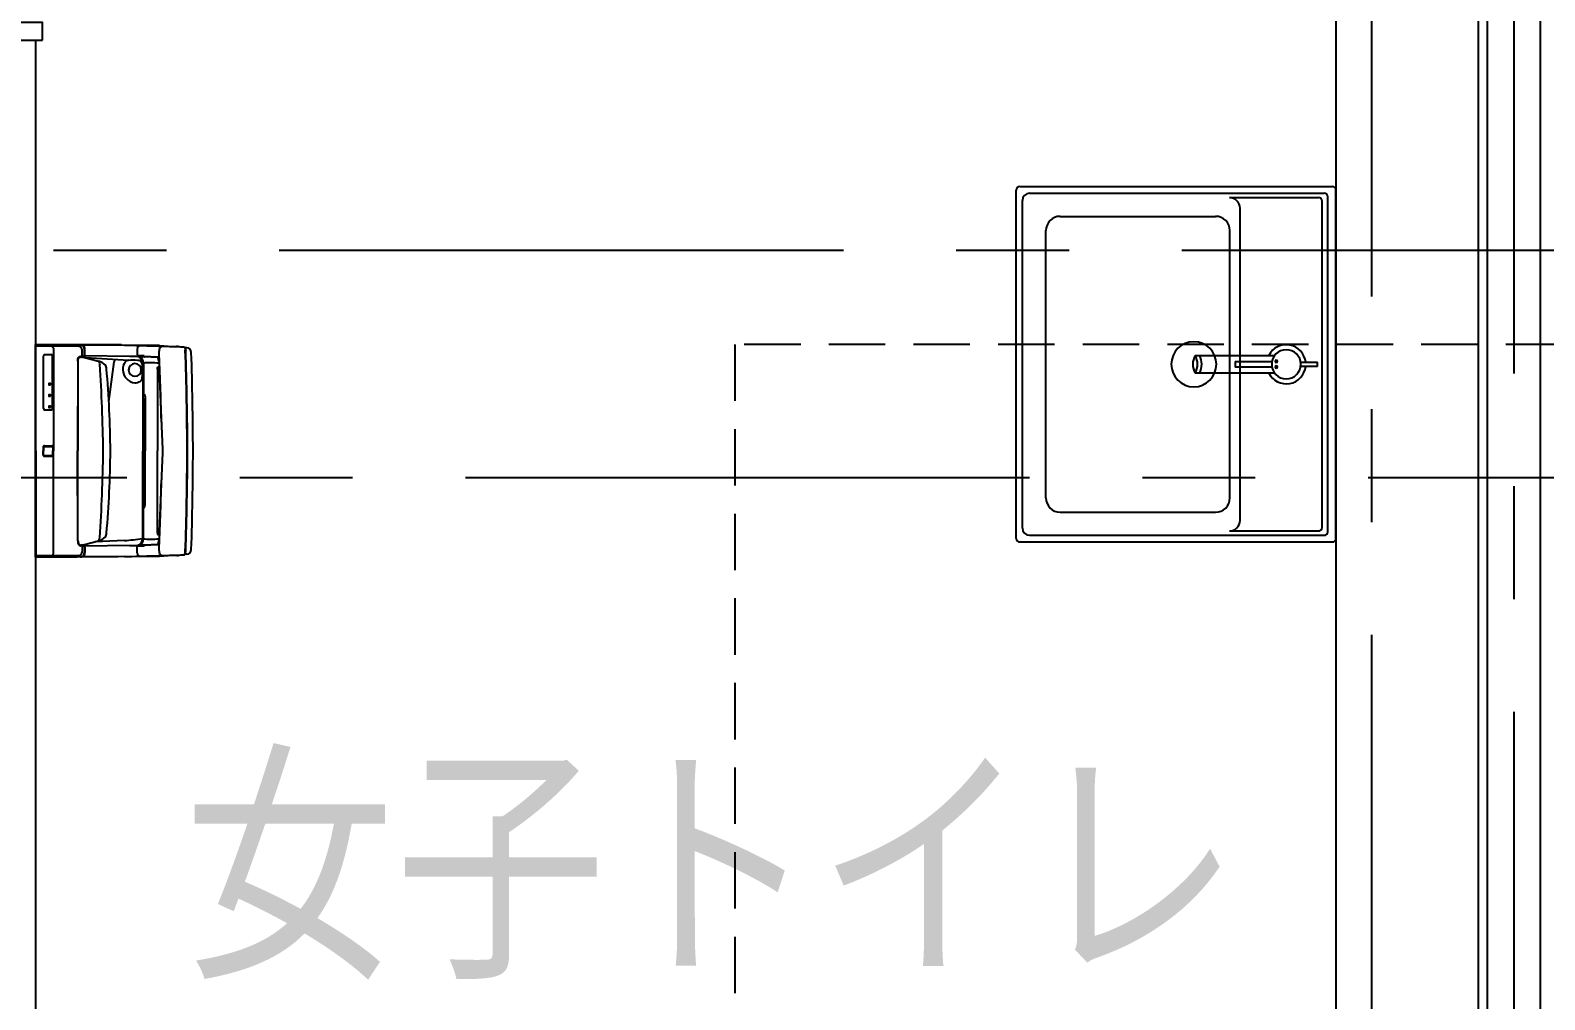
# Model space of a CAD drawing. Extents: x -119186 to 98821, y 1814 to 147180.
# Drawn here: x 20922 to 23053, y 34331 to 35695 of the extents above; entities that cross this region are included whole.
import ezdxf
from ezdxf.enums import TextEntityAlignment as Align

# ---------------------------------------------------------------- set-up
doc = ezdxf.new("R2010")
doc.units = 0
doc.header["$LTSCALE"] = 12.7
doc.header["$MEASUREMENT"] = 0
doc.linetypes.add('CENTER', pattern=[2, 1.25, -0.25, 0.25, -0.25])
doc.linetypes.add('HIDDEN2', pattern=[0.1875, 0.125, -0.0625])
for name, color, linetype in [('80_SHELL_TEXT', 7, 'CONTINUOUS'), ('A_建築（什器）', 8, 'CONTINUOUS'), ('A_建築（建具）', 2, 'CONTINUOUS'), ('A_建築（新設・仕上げ）', 2, 'CONTINUOUS'), ('A_建築（軽鉄下地）', 8, 'CONTINUOUS'), ('A_通り芯', 8, 'CENTER')]:
    doc.layers.add(name, color=color, linetype=linetype)
doc.styles.get("Standard").update_dxf_attribs({"font": 'txt', "bigfont": 'BIGFONT.SHX'})

msp = doc.modelspace()

# ---------------------------------------------------------------- linework, layer by layer
at = {"layer": 'A_建築（什器）', "color": 8}
msp.add_line((22759.13, 36632.64), (22759.13, 34302.64), dxfattribs=at)
at = {"layer": 'A_建築（什器）', "color": 8, "linetype": 'Continuous'}
for p, q in [((22309.13, 34979.73), (22309.13, 35469.73)), ((22314.13, 35474.73), (22751.13, 35474.73)), ((22324.13, 35474.73), (22754.13, 35474.73)), ((22327.83, 35465.33), (22742.63, 35465.33)), ((22609.13, 35459.27), (22734.63, 35459.27)), ((22747.63, 34989.13), (22747.63, 35460.33)), ((22759.13, 34979.73), (22759.13, 35469.73)), ((22317.83, 34994.13), (22317.83, 35455.33)), ((22624.13, 35005.19), (22624.13, 35444.27)), ((22739.63, 34995.19), (22739.63, 35454.27)), ((22370.99, 35432.86), (22589.77, 35432.86)), ((22350.99, 35036.6), (22350.99, 35412.86)), ((22609.77, 35036.6), (22609.77, 35412.86)), ((22561, 35237.23), (22672.88, 35237.23)), ((22617.33, 35228.73), (22669.02, 35228.73)), ((22709.41, 35227.73), (22733.31, 35227.73)), ((22733.31, 35221.73), (22733.31, 35227.73)), ((22672.88, 35212.23), (22561, 35212.23)), ((22669.02, 35220.73), (22617.33, 35220.73)), ((22733.31, 35221.73), (22709.41, 35221.73)), ((22370.99, 35016.6), (22589.77, 35016.6)), ((22609.13, 34990.19), (22734.63, 34990.19)), ((22314.13, 34974.73), (22751.13, 34974.73)), ((22324.13, 34974.73), (22754.13, 34974.73)), ((22327.83, 34984.13), (22742.63, 34984.13))]:
    msp.add_line(p, q, dxfattribs=at)
at = {"layer": 'A_建築（什器）', "color": 8, "linetype": 'ByBlock', "lineweight": -2}
for p, q in [((20929.13, 35252.22), (20929.14, 35252.34)), ((20929.13, 35252.22), (20929.13, 35102.73)), ((20929.13, 34953.23), (20929.13, 35252.22)), ((20929.13, 35251.32), (20929.14, 35251.42)), ((20929.13, 35249.71), (20929.14, 35249.82)), ((20929.14, 35252.34), (20929.18, 35252.44)), ((20929.18, 35251.53), (20929.14, 35251.43)), ((20929.14, 35251.42), (20929.17, 35251.52)), ((20929.14, 35249.82), (20929.18, 35249.92)), ((20929.2, 35251.58), (20929.17, 35251.52)), ((20929.18, 35252.44), (20929.24, 35252.54)), ((20929.23, 35251.62), (20929.18, 35251.53)), ((20929.18, 35249.92), (20929.24, 35250.02)), ((20929.25, 35251.64), (20929.2, 35251.58)), ((20929.24, 35252.54), (20929.32, 35252.62)), ((20929.24, 35250.02), (20929.32, 35250.1)), ((20929.3, 35251.69), (20929.25, 35251.64)), ((20929.37, 35251.74), (20929.3, 35251.69)), ((20929.32, 35252.62), (20929.42, 35252.68)), ((20929.32, 35250.1), (20929.42, 35250.16)), ((20929.44, 35251.78), (20929.37, 35251.74)), ((20929.42, 35252.68), (20929.52, 35252.71)), ((20929.42, 35250.16), (20929.52, 35250.19)), ((20929.53, 35251.81), (20929.44, 35251.78)), ((20929.52, 35252.71), (20929.63, 35252.72)), ((20929.52, 35250.19), (20929.63, 35250.21)), ((20929.63, 35251.81), (20929.53, 35251.81)), ((21103.63, 35251.2), (20929.63, 35252.72)), ((20929.78, 35250.2), (20929.63, 35252.72)), ((20929.63, 35250.21), (20929.63, 35252.72)), ((20929.64, 35250.19), (20929.63, 35250.21)), ((20929.65, 35250.15), (20929.64, 35250.19)), ((20929.65, 35250.06), (20929.65, 35250.15)), ((20929.67, 35249.9), (20929.65, 35250.06)), ((20929.68, 35249.67), (20929.67, 35249.9)), ((20929.69, 35249.35), (20929.68, 35249.67)), ((20929.71, 35248.96), (20929.69, 35249.35)), ((20929.71, 35251.42), (20979.44, 35250.95)), ((20929.72, 35248.51), (20929.71, 35248.96)), ((20929.73, 35247.99), (20929.72, 35248.51)), ((20929.74, 35247.36), (20929.73, 35247.99)), ((20929.75, 35246.62), (20929.74, 35247.36)), ((20929.76, 35244.96), (20929.75, 35246.62)), ((20976.37, 35250.22), (20929.76, 35250.46)), ((20929.77, 35102.73), (20929.78, 35250.2)), ((20990.31, 35249.98), (20929.78, 35250.2)), ((20949.63, 35252.72), (21050.15, 35252.72)), ((20979.38, 35250.96), (20976.37, 35250.22)), ((20991.9, 35251.26), (20992.66, 35251.53)), ((20992.59, 35251.52), (20994.52, 35251.61)), ((21054.45, 35251.22), (20994.52, 35251.61)), ((21072.46, 35245.8), (21072.41, 35236.79)), ((21142.35, 35247.87), (21139.81, 35248.12)), ((20929.13, 35244.03), (20929.14, 35244.07)), ((20929.14, 35244.07), (20929.18, 35244.11)), ((20929.18, 35244.11), (20929.24, 35244.14)), ((20929.24, 35244.14), (20929.33, 35244.16)), ((20929.33, 35244.16), (20929.43, 35244.18)), ((20929.43, 35244.18), (20929.54, 35244.19)), ((20929.54, 35244.19), (20929.65, 35244.2)), ((20929.65, 35244.2), (20929.76, 35244.19)), ((20929.77, 35102.73), (20929.76, 35244.96)), ((20940.59, 35162.32), (20940.59, 35236.39)), ((20942.41, 35238.32), (20951.36, 35238.31)), ((20953.18, 35162.32), (20953.18, 35236.39)), ((20954.57, 35244.57), (20954.63, 35102.73)), ((20954.57, 35244.57), (20954.63, 35102.73)), ((20988.6, 35229.33), (20988.48, 35102.73)), ((20989, 35229.29), (20988.6, 35229.38)), ((20989, 35229.29), (20989, 35102.73)), ((20992.54, 35236), (20994.29, 35235.84)), ((20992.96, 35235.12), (20998.34, 35234.07)), ((20994.57, 35235.85), (20997.98, 35236.57)), ((20994.66, 35236.21), (20994.66, 35244.17)), ((20997.97, 35235.95), (20998.01, 35237.8)), ((21062.48, 35235.76), (20997.98, 35236.57)), ((20998.1, 35238.67), (20998.11, 35245.15)), ((20998.1, 35238.67), (20998.75, 35238.12)), ((20998.34, 35234.07), (21017.73, 35228.96)), ((20998.76, 35238.11), (20998.73, 35245.32)), ((21060.27, 35230.28), (20999.82, 35233.91)), ((21032.47, 35171.92), (21040, 35228.26)), ((21082.27, 35236.5), (21072.41, 35236.95)), ((21082.59, 35235.23), (21073.21, 35235.32)), ((21079.36, 35225.17), (21079.29, 35207.06)), ((21080.13, 35226.49), (21080.11, 35102.75)), ((21080.97, 35226.53), (21080.97, 35180.62)), ((21082.23, 35235.74), (21082.27, 35236.5)), ((21101.15, 35234.78), (21082.23, 35235.74)), ((21101.2, 35234.43), (21082.59, 35235.23)), ((21100.85, 35218.15), (21100.85, 35102.73)), ((21103.14, 35220.73), (21101.48, 35220.73)), ((20942.41, 35160.43), (20951.36, 35160.44)), ((21080.53, 35176.95), (21080.53, 35102.73)), ((21083.37, 35176.96), (21083.37, 35102.73)), ((20929.13, 34953.23), (20929.13, 35102.73)), ((20929.77, 35102.73), (20929.78, 34955.25)), ((20939.83, 35108.22), (20939.83, 35102.72)), ((20939.83, 35108.22), (20939.98, 35108.22)), ((20939.83, 35097.23), (20939.83, 35102.73)), ((20939.83, 35097.23), (20939.98, 35097.23)), ((20939.98, 35108.22), (20939.98, 35102.72)), ((20939.98, 35097.23), (20939.98, 35102.73)), ((20940.13, 35108.22), (20940.13, 35102.72)), ((20940.13, 35108.22), (20940.67, 35108.22)), ((20940.13, 35097.23), (20940.13, 35102.73)), ((20940.13, 35097.23), (20940.67, 35097.23)), ((20940.24, 35108.22), (20940.24, 35102.72)), ((20940.24, 35097.23), (20940.24, 35102.73)), ((20940.67, 35108.22), (20940.68, 35102.72)), ((20940.67, 35097.23), (20940.68, 35102.73)), ((20940.67, 35097.23), (20940.68, 35102.73)), ((20941.64, 35110.03), (20952.82, 35110.03)), ((20941.64, 35110.03), (20941.64, 35109.88)), ((20941.64, 35109.88), (20952.82, 35109.88)), ((20941.64, 35109.73), (20952.82, 35109.73)), ((20941.64, 35109.73), (20941.64, 35109.19)), ((20941.64, 35109.62), (20952.82, 35109.62)), ((20941.68, 35109.18), (20952.77, 35109.18)), ((20952.82, 35110.03), (20952.82, 35109.88)), ((20952.82, 35109.73), (20952.82, 35109.19)), ((20953.78, 35108.22), (20953.79, 35102.73)), ((20954.33, 35108.22), (20953.78, 35108.22)), ((20953.78, 35097.23), (20953.79, 35102.72)), ((20954.33, 35097.23), (20953.78, 35097.23)), ((20954.22, 35108.22), (20954.22, 35102.72)), ((20954.22, 35097.23), (20954.22, 35102.73)), ((20954.33, 35108.22), (20954.33, 35102.72)), ((20954.33, 35097.23), (20954.33, 35102.73)), ((20954.48, 35108.22), (20954.48, 35102.72)), ((20954.63, 35108.22), (20954.48, 35108.22)), ((20954.48, 35097.23), (20954.48, 35102.73)), ((20954.63, 35097.23), (20954.48, 35097.23)), ((20954.57, 34960.88), (20954.63, 35102.73)), ((20954.57, 34960.88), (20954.63, 35102.72)), ((20954.63, 35108.22), (20954.63, 35102.72)), ((20954.63, 35097.23), (20954.63, 35102.73)), ((20988.6, 34976.13), (20988.48, 35102.73)), ((20989, 34976.17), (20989, 35102.73)), ((21080.13, 34978.96), (21080.11, 35102.7)), ((21080.53, 35028.51), (21080.53, 35102.73)), ((21083.37, 35028.5), (21083.37, 35102.73)), ((21100.85, 34987.31), (21100.85, 35102.73)), ((20941.64, 35095.72), (20941.64, 35096.27)), ((20941.64, 35095.83), (20952.82, 35095.83)), ((20941.64, 35095.72), (20952.82, 35095.72)), ((20941.64, 35095.42), (20941.64, 35095.57)), ((20941.64, 35095.57), (20952.82, 35095.57)), ((20941.64, 35095.42), (20952.82, 35095.42)), ((20941.68, 35096.27), (20952.77, 35096.27)), ((20952.82, 35095.72), (20952.82, 35096.27)), ((20952.82, 35095.42), (20952.82, 35095.57)), ((21080.97, 34978.93), (21080.97, 35024.84)), ((20989, 34977.96), (20988.6, 34977.76)), ((20992.54, 34969.45), (20994.29, 34969.62)), ((20992.96, 34970.33), (20998.34, 34971.39)), ((20994.57, 34969.6), (20997.98, 34968.89)), ((20994.66, 34969.25), (20994.66, 34961.28)), ((20997.97, 34969.5), (20998.01, 34967.66)), ((21062.48, 34969.69), (20997.98, 34968.89)), ((20998.34, 34971.39), (21017.73, 34976.5)), ((21054.4, 34976.7), (21013.14, 34975.05)), ((21082.27, 34968.96), (21072.41, 34968.51)), ((21072.46, 34959.65), (21072.41, 34968.66)), ((21082.59, 34970.23), (21073.21, 34970.14)), ((21101.15, 34970.67), (21082.23, 34969.71)), ((21082.23, 34969.71), (21082.27, 34968.96)), ((21101.2, 34971.02), (21082.59, 34970.23)), ((21103.14, 34984.73), (21101.48, 34984.73)), ((20929.78, 34955.25), (20929.63, 34952.73)), ((21103.63, 34954.25), (20929.63, 34952.73)), ((20929.71, 34954.03), (20979.44, 34954.51)), ((20976.37, 34955.24), (20929.76, 34955)), ((20990.31, 34955.48), (20929.78, 34955.25)), ((20933.13, 34954.58), (20934.63, 34954.59)), ((20933.43, 34954.21), (20934.33, 34954.21)), ((20936.63, 34954.6), (20938.13, 34954.62)), ((20936.93, 34954.24), (20937.83, 34954.24)), ((20979.38, 34954.5), (20976.37, 34955.24)), ((20991.9, 34954.2), (20992.66, 34953.92)), ((20992.59, 34953.93), (20994.52, 34953.85)), ((21054.45, 34954.23), (20994.52, 34953.85)), ((20998.1, 34966.78), (20998.75, 34967.34)), ((20998.1, 34966.78), (20998.11, 34960.31)), ((20998.76, 34967.34), (20998.73, 34960.13)), ((21142.35, 34957.59), (21139.81, 34957.34))]:
    msp.add_line(p, q, dxfattribs=at)
at = {"layer": 'A_建築（什器）', "color": 8, "linetype": 'HIDDEN2', "ltscale": 50}
for p, q in [((21913.42, 35252.64), (21913.42, 33303.02)), ((24863.41, 35252.64), (21913.42, 35252.64))]:
    msp.add_line(p, q, dxfattribs=at)
at = {"layer": 'A_建築（什器）', "color": 8, "linetype": 'ByBlock', "lineweight": -2}
for points in [[(20950.13, 35195.73), (20950.13, 35197.73), (20948.13, 35197.73), (20948.13, 35195.73)], [(20950.13, 35179.73), (20950.13, 35181.73), (20948.13, 35181.73), (20948.13, 35179.73)], [(20950.13, 35163.73), (20950.13, 35165.73), (20948.13, 35165.73), (20948.13, 35163.73)]]:
    msp.add_lwpolyline(points, close=True, dxfattribs=at)
at = {"layer": 'A_建築（什器）', "color": 8, "linetype": 'Continuous'}
for centre, radius, start, end in [((22314.13, 35469.73), 5, 90, 180), ((22327.83, 35455.33), 10, 90, 180), ((22609.13, 35444.27), 15, 0, 90), ((22734.63, 35454.27), 5, 0, 90), ((22742.63, 35460.33), 5, 0, 90), ((22754.13, 35469.73), 5, 0, 90), ((22370.99, 35412.86), 20, 90, 180), ((22589.77, 35412.86), 20, 0, 90), ((22559.13, 35224.73), 31.75, 90, 270), ((22559.13, 35224.73), 31.75, 0, 90), ((22689.13, 35224.73), 27.5, 6.26291, 152.96431), ((22582.4, 35224.73), 24.78, 149.71071, 210.28929), ((22559.13, 35224.73), 31.75, 270, 0), ((22539.6, 35224.73), 24.78, 329.71071, 30.28929), ((22545.44, 35224.73), 24.78, 329.71071, 30.28929), ((22657.13, 35224.73), 40, 174.26083, 185.73917), ((22689.13, 35224.73), 20.5, 90, 270), ((22675.13, 35228.73), 1.7, 90, 270), ((22675.13, 35228.73), 1.7, 270, 90), ((22689.13, 35224.73), 20.5, 270, 90), ((22689.13, 35224.73), 27.5, 207.03569, 353.73709), ((22675.13, 35220.73), 1.7, 90, 270), ((22675.13, 35220.73), 1.7, 270, 90), ((22370.99, 35036.6), 20, 180, 270), ((22589.77, 35036.6), 20, 270, 0), ((22327.83, 34994.13), 10, 180, 270), ((22609.13, 35005.19), 15, 270, 0), ((22734.63, 34995.19), 5, 270, 0), ((22314.13, 34979.73), 5, 180, 270), ((22742.63, 34989.13), 5, 270, 0), ((22754.13, 34979.73), 5, 270, 0)]:
    msp.add_arc(centre, radius, start, end, dxfattribs=at)
at = {"layer": 'A_建築（什器）', "color": 8, "linetype": 'ByBlock', "lineweight": -2}
for centre, radius, start, end in [((20929.64, 35252.22), 0.508, 90.40709, 179.09433), ((20929.66, 35249.68), 0.535, 77.65325, 177.50959), ((20929.63, 35250.93), 0.494, 80.78687, 173.76559), ((20989.58, 35244.92), 5.14, 351.61712, 85.83375), ((20992.29, 35243.93), 7.34, 57.85228, 93.01914), ((20993.07, 35244.92), 6.63, 50.50118, 93.56374), ((20992.15, 35245.73), 5.98, 354.4982, 47.8468), ((20992.29, 35245.92), 6.47, 354.72966, 39.47523), ((19307.97, -29003.2), 64278.16, 88.3679564, 88.4430501), ((21076.96, 35246.19), 4.47, 79.51612, 180.6677), ((21108.84, 35243.88), 5.84, 89.00756, 186.64228), ((21123.41, 35402.18), 152.27, 262.53903, 271.79753), ((21127.71, 35240.5), 9.51, 64.47007, 87.16231), ((21142.02, 35241.46), 6.41, 359.74341, 87.04235), ((20942.42, 35236.47), 1.84, 90.47323, 181.5752), ((20951.35, 35236.47), 1.84, 358.4248, 89.52677), ((20994.34, 35237.79), 1.95, 267.22435, 286.69488), ((20996.19, 35236.06), 1.54, 174.6312, 249.96018), ((21000.31, 35235.97), 2.34, 177.63166, 257.81082), ((20996.65, 35238.19), 2.1, 309.27009, 358.08507), ((21001.88, 35237.86), 3.87, 167.95153, 180.96607), ((21014.48, 35211.79), 17.45, 43.25576, 78.6144), ((19047.21, 35086), 1977.27, 0.48893, 4.02388), ((21046.92, 35228.05), 6.93, 150.69173, 178.28267), ((21069.57, 35217.54), 17.59, 143.07997, 181.91967), ((21060.33, 35223.84), 6.45, 90.56797, 138.53278), ((21069.13, 35216.73), 8.88, 90, 270), ((21069.13, 35216.73), 8.88, 90, 270), ((21065.95, 35174.29), 56.28, 83.19719, 95.79552), ((21062.66, 35116.56), 119.23, 84.92364, 90.49787), ((21069.13, 35216.73), 8.88, 270, 90), ((21069.13, 35216.73), 8.88, 270, 90), ((21074.44, 35236.95), 2.04, 184.29974, 232.81569), ((21073.01, 35223.66), 6.52, 13.38397, 93.4593), ((21076.07, 35236.77), 1.98, 179.01668, 228.86237), ((21065.66, 35223.72), 14.72, 10.65762, 51.88781), ((21077.99, 35236.79), 1.99, 179.1359, 229.16074), ((21069.86, 35226.52), 11.12, 359.70517, 52.09031), ((21080.44, 35225.39), 1.09, 106.34374, 179.1385), ((21090.6, 34935.68), 290.96, 87.57296, 92.06365), ((21082.81, 35235.76), 0.579, 181.88227, 247.39227), ((21100.4, 35233.38), 1.6, 14.7837, 61.68197), ((21100.69, 35233.15), 1.38, 18.64192, 68.19917), ((21080.73, 35227.38), 22.16, 4.3355, 16.79605), ((29902.26, 35549.45), 8805.26, 182.084634, 182.658521), ((17450.9, 35068.75), 3656.3, 1.2064, 2.73477), ((16642.54, 35092.03), 4500.04, 0.1362, 1.94476), ((16467.22, 35090.23), 4675.88, 0.15309, 1.88884), ((16705.1, 35094.32), 4445.77, 0.1084, 1.89632), ((21018.98, 35217.67), 10.22, 4.63407, 36.47818), ((19583.12, 35092.52), 1451.52, 0.40284, 4.97893), ((21070.72, 35217.32), 18.74, 181.14905, 264.94618), ((21072.58, 35206.23), 6.76, 304.89075, 7.12218), ((21068.24, 35216.19), 17.55, 272.71544, 297.88788), ((20942.42, 35162.27), 1.84, 178.4248, 269.52677), ((20951.35, 35162.27), 1.84, 270.47323, 1.5752), ((20188.12, 35082.16), 920.47, 1.27566, 3.96045), ((20941.64, 35108.22), 1.81, 90, 180.03705), ((20941.64, 35097.23), 1.81, 179.96295, 270), ((20941.64, 35108.22), 1.66, 90, 180.56182), ((20941.64, 35097.23), 1.66, 179.43818, 270), ((20941.64, 35108.22), 1.51, 90, 180.04443), ((20941.64, 35097.23), 1.51, 179.95557, 270), ((20941.64, 35108.22), 1.39, 90, 180.13814), ((20941.64, 35097.23), 1.39, 179.86186, 270), ((20941.64, 35108.22), 0.962, 87.11525, 180), ((20941.64, 35097.23), 0.962, 180, 272.88475), ((20952.82, 35108.22), 0.962, 0, 92.88475), ((20952.82, 35097.23), 0.962, 267.11525, 0), ((20952.82, 35108.22), 1.81, 359.96295, 90), ((20952.82, 35108.22), 1.66, 359.43818, 90), ((20952.82, 35108.22), 1.51, 359.95557, 90), ((20952.82, 35108.22), 1.39, 359.86186, 90), ((20952.82, 35097.23), 1.66, 270, 0.56182), ((20952.82, 35097.23), 1.39, 270, 0.13814), ((20952.82, 35097.23), 1.81, 270, 0.03705), ((20952.82, 35097.23), 1.51, 270, 0.04443), ((19047.21, 35119.45), 1977.27, 355.97612, 359.51107), ((19583.12, 35112.93), 1451.52, 355.02107, 359.59716), ((20188.12, 35123.3), 920.47, 356.03955, 358.72434), ((16642.54, 35113.43), 4500.04, 358.05524, 359.8638), ((16467.22, 35115.22), 4675.88, 358.11116, 359.84691), ((16705.1, 35111.14), 4445.77, 358.10368, 359.8916), ((29902.26, 34656.01), 8805.26, 177.341479, 177.915366), ((17450.9, 35136.71), 3656.3, 357.26523, 358.7936), ((20994.34, 34967.67), 1.95, 73.30512, 92.77565), ((20996.19, 34969.39), 1.54, 110.03982, 185.3688), ((21000.31, 34969.49), 2.34, 102.18918, 182.36834), ((20996.65, 34967.27), 2.1, 1.91493, 50.72991), ((21014.48, 34993.67), 17.45, 281.3856, 316.74424), ((21018.98, 34987.78), 10.22, 323.52182, 355.36593), ((21032.86, 35267.57), 291.66, 274.23554, 279.19239), ((21062.66, 35088.9), 119.23, 269.50213, 275.07636), ((21074.44, 34968.51), 2.04, 127.18431, 175.70026), ((21076.07, 34968.68), 1.98, 131.13763, 180.98332), ((21065.66, 34981.74), 14.72, 308.11219, 349.34238), ((21077.99, 34968.67), 1.99, 130.83926, 180.8641), ((21069.86, 34978.94), 11.12, 307.90969, 0.29483), ((21080.36, 34979.93), 0.952, 197.22653, 255.58565), ((21090.6, 35269.78), 290.96, 267.93635, 272.42704), ((21082.81, 34969.7), 0.579, 112.60773, 178.11773), ((21100.4, 34972.08), 1.6, 298.31803, 345.2163), ((21100.69, 34972.31), 1.38, 291.80083, 341.35808), ((21080.73, 34978.07), 22.16, 343.20395, 355.6645), ((20929.66, 34955.77), 0.535, 182.49041, 282.34675), ((20929.64, 34953.24), 0.508, 180.90567, 269.59291), ((20929.63, 34954.52), 0.494, 186.23441, 279.21313), ((20933.43, 34954.52), 0.31, 168.87458, 269.7147), ((20934.33, 34954.52), 0.31, 270.2853, 11.12542), ((20936.93, 34954.55), 0.31, 168.87458, 269.7147), ((20937.83, 34954.55), 0.31, 270.2853, 11.12542), ((20989.58, 34960.53), 5.14, 274.16625, 8.38288), ((20992.29, 34961.53), 7.34, 266.98086, 302.14772), ((20993.07, 34960.54), 6.63, 266.43626, 309.49882), ((20992.15, 34959.72), 5.98, 312.1532, 5.5018), ((20992.29, 34959.54), 6.47, 320.52477, 5.27034), ((21001.88, 34967.59), 3.87, 179.03393, 192.04847), ((19307.97, 99208.66), 64278.16, 271.5569499, 271.6320436), ((21076.96, 34959.26), 4.47, 179.3323, 280.48388), ((21108.84, 34961.58), 5.84, 173.35772, 270.99244), ((21123.41, 34803.28), 152.27, 88.20247, 97.46097), ((21127.71, 34964.96), 9.51, 272.83769, 295.52993), ((21142.02, 34963.99), 6.41, 272.95765, 0.25659)]:
    msp.add_arc(centre, radius, start, end, dxfattribs=at)
at = {"layer": 'A_建築（什器）', "color": 8, "linetype": 'ByBlock', "lineweight": -2, "extrusion": (0, 0, -1)}
for centre, major_axis, ratio, start_param, end_param in [((20952.31, 35244.53), (0.02, 5.59), 0.4038952, 6.2831853, 7.8892127), ((21138.65, 35244.33), (0.01, 4.55), 0.4182143, 0, 1.5648214), ((21138.65, 35244.33), (-0.01, -4.55), 0.2954572, 3.1415927, 4.6198467), ((20992.41, 35229.32), (0.01, 6.69), 0.5694296, 4.7124069, 6.4000992), ((20992.88, 35229.21), (0.01, 5.91), 0.6564156, 4.6857901, 6.5132442), ((21017.41, 35224.19), (-0.03, -4.81), 0.4612645, 3.2485398, 4.6219709), ((21101.47, 35218.15), (0.01, 2.58), 0.2395305, 4.6700142, 6.2831853), ((21081.95, 35176.94), (0, 5.78), 0.2448108, 4.7063237, 7.8537999)]:
    msp.add_ellipse(centre, major_axis=major_axis, ratio=ratio, start_param=start_param, end_param=end_param, dxfattribs=at)
at = {"layer": 'A_建築（什器）', "color": 8, "linetype": 'ByBlock', "lineweight": -2}
for centre, major_axis, ratio, start_param, end_param in [((21081.95, 35028.51), (0, -5.78), 0.2448108, 4.7063237, 7.8537999), ((20992.41, 34976.14), (0.01, -6.69), 0.5694296, 4.7124069, 6.3812621), ((20992.88, 34976.25), (0.01, -5.91), 0.6564156, 4.6857901, 6.5132442), ((21017.41, 34981.26), (-0.03, 4.81), 0.4612645, 3.2485398, 4.6219709), ((21101.47, 34987.31), (0.01, -2.58), 0.2395305, 4.6700142, 6.2831853), ((20952.31, 34960.93), (0.02, -5.59), 0.4038952, 6.2831853, 7.8892127), ((21138.65, 34961.13), (0.01, -4.55), 0.4182143, 0, 1.5648214), ((21138.65, 34961.13), (-0.01, 4.55), 0.2954572, 3.1415927, 4.6198467)]:
    msp.add_ellipse(centre, major_axis=major_axis, ratio=ratio, start_param=start_param, end_param=end_param, dxfattribs=at)
at = {"layer": 'A_建築（建具）', "color": 8}
msp.add_lwpolyline([(20939.13, 35680.64), (20939.13, 35705.64), (20893.13, 35705.64), (20893.13, 35720.64), (20853.13, 35720.64), (20853.13, 35705.64), (20819.13, 35705.64), (20819.13, 35680.64), (20939.13, 35680.64)], dxfattribs=at)
at = {"layer": 'A_建築（新設・仕上げ）', "color": 8}
for p, q in [((22959.13, 36632.64), (22959.13, 32435.14)), ((20929.13, 35680.64), (20929.13, 32562.64))]:
    msp.add_line(p, q, dxfattribs=at)
at = {"layer": 'A_建築（軽鉄下地）', "color": 8, "ltscale": 50}
for p, q in [((22971.63, 36632.64), (22971.63, 32435.14)), ((23046.63, 36632.64), (23046.63, 32435.14))]:
    msp.add_line(p, q, dxfattribs=at)
at = {"layer": 'A_通り芯', "color": 8, "ltscale": 50}
for p, q in [((22809.13, 51353.91), (22809.13, 14059.15)), ((23009.13, 37275.74), (23009.13, 14059.15)), ((7302.23, 35385.49), (27147.8, 35385.49)), ((15184.19, 35065.49), (23314.5, 35065.49))]:
    msp.add_line(p, q, dxfattribs=at)

# ---------------------------------------------------------------- texts
at = {"layer": '80_SHELL_TEXT', "color": 8, "width": 0.9}
msp.add_text('女子トイレ', height=300, dxfattribs=at).set_placement((21137.98, 34660.58), align=Align.TOP_LEFT)

doc.saveas('drawing.dxf')
